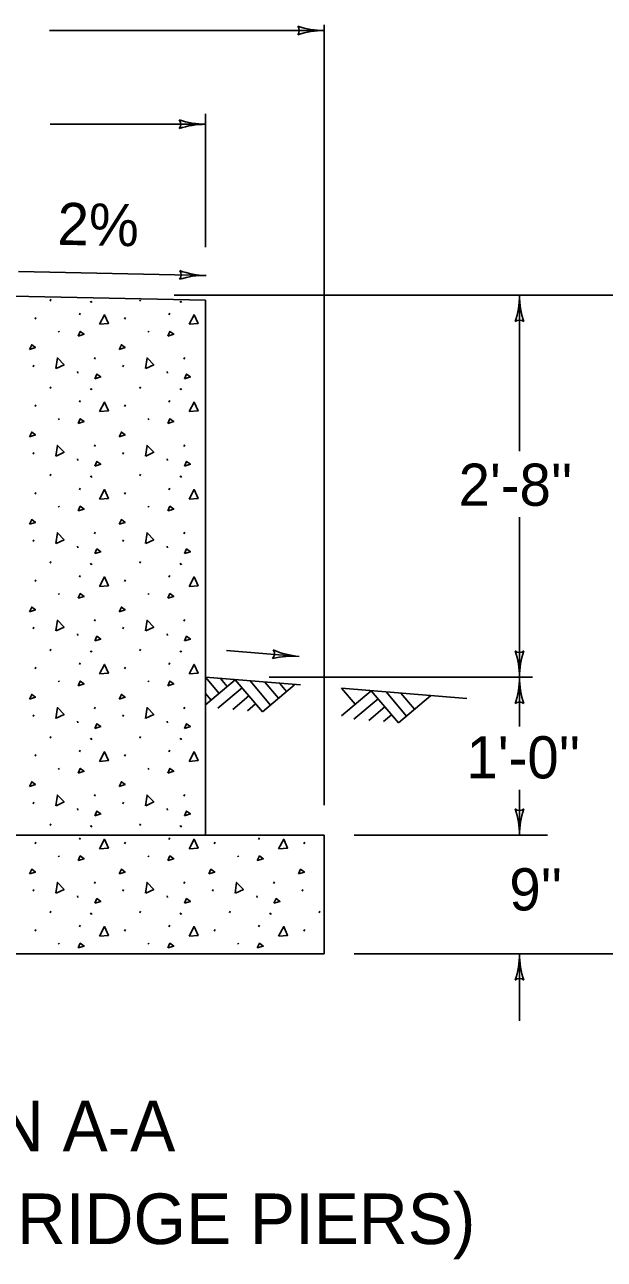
# Model space of a CAD drawing. Extents: x 1007 to 1035.5, y 1000.5 to 1021.5.
# Drawn here: x 1011.09 to 1013.84, y 1007.32 to 1013.18 of the extents above; entities that cross this region are included whole.
import ezdxf

# ---------------------------------------------------------------- set-up
doc = ezdxf.new("R2010")
doc.units = 0
doc.layers.add('Level 1', color=7, linetype='Continuous')

msp = doc.modelspace()

# ---------------------------------------------------------------- linework, layer by layer
at = {"layer": 'Level 1'}
for p, q in [((1012.5147, 1009.4726), (1012.5147, 1013.1755)), ((1012.5147, 1013.1478), (1011.2124, 1013.1478)), ((1011.9522, 1012.703), (1011.2151, 1012.703)), ((1011.9522, 1012.1199), (1011.9522, 1012.7518)), ((1011.0649, 1012.0038), (1011.9546, 1011.9853)), ((1010.8272, 1011.8914), (1011.9522, 1011.8681)), ((1014.3572, 1011.8914), (1011.8032, 1011.8914)), ((1013.4424, 1011.1514), (1013.4424, 1011.8914)), ((1011.215, 1011.8643), (1011.2186, 1011.8723)), ((1011.4059, 1011.8643), (1011.4095, 1011.8589)), ((1011.4095, 1011.8623), (1011.4131, 1011.8569)), ((1011.6404, 1011.8643), (1011.6429, 1011.87)), ((1011.8313, 1011.8643), (1011.8349, 1011.8589)), ((1011.8349, 1011.8623), (1011.8384, 1011.8569)), ((1011.9522, 1009.3289), (1011.9522, 1011.8681)), ((1011.1431, 1011.778), (1011.1467, 1011.786)), ((1011.3536, 1011.7984), (1011.3571, 1011.8064)), ((1011.5685, 1011.778), (1011.572, 1011.786)), ((1011.7789, 1011.7984), (1011.7825, 1011.8064)), ((1011.2541, 1011.7212), (1011.2577, 1011.7158)), ((1011.6795, 1011.7212), (1011.683, 1011.7158)), ((1011.4246, 1011.5888), (1011.4282, 1011.5968)), ((1011.85, 1011.5888), (1011.8535, 1011.5968)), ((1011.1342, 1011.5524), (1011.1378, 1011.5604)), ((1011.3453, 1011.5302), (1011.3463, 1011.5222)), ((1011.5596, 1011.5524), (1011.5632, 1011.5604)), ((1011.7708, 1011.5302), (1011.7716, 1011.5222)), ((1011.215, 1011.4494), (1011.2186, 1011.4574)), ((1011.4059, 1011.4494), (1011.4095, 1011.4441)), ((1011.4095, 1011.4474), (1011.4131, 1011.4421)), ((1011.6404, 1011.4494), (1011.6439, 1011.4574)), ((1011.8313, 1011.4494), (1011.8349, 1011.4441)), ((1011.8349, 1011.4474), (1011.8384, 1011.4421)), ((1011.1431, 1011.3632), (1011.1467, 1011.3712)), ((1011.3536, 1011.3836), (1011.3571, 1011.3916)), ((1011.5685, 1011.3632), (1011.572, 1011.3712)), ((1011.7789, 1011.3836), (1011.7825, 1011.3916)), ((1011.2541, 1011.3063), (1011.2577, 1011.301)), ((1011.6795, 1011.3063), (1011.683, 1011.301)), ((1011.4246, 1011.1741), (1011.4282, 1011.182)), ((1011.85, 1011.1741), (1011.8535, 1011.182)), ((1011.1342, 1011.1377), (1011.1378, 1011.1457)), ((1011.3453, 1011.1153), (1011.3463, 1011.1073)), ((1011.5596, 1011.1377), (1011.5632, 1011.1457)), ((1011.7708, 1011.1153), (1011.7716, 1011.1073)), ((1011.215, 1011.0347), (1011.2186, 1011.0426)), ((1011.4059, 1011.0347), (1011.4095, 1011.0293)), ((1011.4095, 1011.0326), (1011.4131, 1011.0273)), ((1011.6404, 1011.0347), (1011.6439, 1011.0426)), ((1011.8313, 1011.0347), (1011.8349, 1011.0293)), ((1011.8349, 1011.0326), (1011.8384, 1011.0273)), ((1011.1431, 1010.9484), (1011.1467, 1010.9563)), ((1011.3536, 1010.9688), (1011.3571, 1010.9768)), ((1011.5685, 1010.9484), (1011.572, 1010.9563)), ((1011.7789, 1010.9688), (1011.7825, 1010.9768)), ((1011.2541, 1010.8916), (1011.2577, 1010.8863)), ((1011.6795, 1010.8916), (1011.683, 1010.8863)), ((1013.4424, 1010.0789), (1013.4424, 1010.8384)), ((1011.4246, 1010.7593), (1011.4282, 1010.7673)), ((1011.85, 1010.7593), (1011.8535, 1010.7673)), ((1011.1342, 1010.7228), (1011.1378, 1010.7308)), ((1011.5596, 1010.7228), (1011.5632, 1010.7308)), ((1011.3453, 1010.7005), (1011.3463, 1010.6925)), ((1011.7708, 1010.7005), (1011.7716, 1010.6925)), ((1011.215, 1010.6198), (1011.2186, 1010.6278)), ((1011.4059, 1010.6198), (1011.4095, 1010.6145)), ((1011.4095, 1010.6178), (1011.4131, 1010.6125)), ((1011.6404, 1010.6198), (1011.6439, 1010.6278)), ((1011.8313, 1010.6198), (1011.8349, 1010.6145)), ((1011.8349, 1010.6178), (1011.8384, 1010.6125)), ((1011.1431, 1010.5336), (1011.1467, 1010.5416)), ((1011.3536, 1010.554), (1011.3571, 1010.562)), ((1011.5685, 1010.5336), (1011.572, 1010.5416)), ((1011.7789, 1010.554), (1011.7825, 1010.562)), ((1011.2541, 1010.4768), (1011.2577, 1010.4714)), ((1011.6795, 1010.4768), (1011.683, 1010.4714)), ((1011.4246, 1010.3444), (1011.4282, 1010.3524)), ((1011.85, 1010.3444), (1011.8535, 1010.3524)), ((1011.1342, 1010.308), (1011.1378, 1010.316)), ((1011.5596, 1010.308), (1011.5632, 1010.316)), ((1011.3453, 1010.2857), (1011.3463, 1010.2778)), ((1011.7708, 1010.2857), (1011.7716, 1010.2778)), ((1011.215, 1010.205), (1011.2186, 1010.213)), ((1011.4059, 1010.205), (1011.4095, 1010.1997)), ((1011.4095, 1010.203), (1011.4131, 1010.1977)), ((1011.6404, 1010.205), (1011.6439, 1010.213)), ((1011.8313, 1010.205), (1011.8349, 1010.1997)), ((1011.8349, 1010.203), (1011.8384, 1010.1977)), ((1012.0511, 1010.2058), (1012.3969, 1010.1779)), ((1011.1431, 1010.1188), (1011.1467, 1010.1268)), ((1011.3536, 1010.1392), (1011.3571, 1010.1472)), ((1011.5685, 1010.1188), (1011.572, 1010.1268)), ((1011.7789, 1010.1392), (1011.7825, 1010.1472)), ((1011.2541, 1010.0619), (1011.2577, 1010.0566)), ((1011.6795, 1010.0619), (1011.683, 1010.0566)), ((1011.9522, 1010.0789), (1012.0167, 1010.0026)), ((1011.9522, 1010.0789), (1012.4025, 1010.0426)), ((1011.9522, 1009.9479), (1012.0931, 1010.0672)), ((1012.0226, 1010.0731), (1012.0549, 1010.0349)), ((1012.0931, 1010.0672), (1012.2223, 1009.9145)), ((1012.1636, 1010.0613), (1012.2605, 1009.9468)), ((1013.5035, 1010.0789), (1012.2549, 1010.0789)), ((1013.4424, 1009.8453), (1013.4424, 1010.0789)), ((1011.9522, 1010.0014), (1011.9786, 1009.9703)), ((1012.0109, 1009.9321), (1012.1254, 1010.029)), ((1012.2223, 1009.9145), (1012.375, 1010.0437)), ((1012.234, 1010.0554), (1012.2987, 1009.9791)), ((1012.3045, 1010.0496), (1012.3368, 1010.0114)), ((1012.5978, 1010.0268), (1013.1923, 1009.9788)), ((1012.5978, 1010.0268), (1012.6623, 1009.9505)), ((1012.5978, 1009.8958), (1012.7387, 1010.0151)), ((1012.7387, 1010.0151), (1012.8678, 1009.8624)), ((1012.8092, 1010.0093), (1012.9061, 1009.8947)), ((1012.8796, 1010.0033), (1012.9443, 1009.927)), ((1012.0813, 1009.9263), (1012.1578, 1009.9909)), ((1012.1518, 1009.9204), (1012.19, 1009.9527)), ((1012.6565, 1009.88), (1012.771, 1009.9769)), ((1012.8678, 1009.8624), (1013.0206, 1009.9916)), ((1011.1342, 1009.8932), (1011.1378, 1009.9012)), ((1011.4246, 1009.9296), (1011.4282, 1009.9376)), ((1011.5596, 1009.8932), (1011.5632, 1009.9012)), ((1011.85, 1009.9296), (1011.8535, 1009.9376)), ((1012.7269, 1009.8742), (1012.8033, 1009.9388)), ((1012.7974, 1009.8683), (1012.8356, 1009.9006)), ((1011.3453, 1009.8709), (1011.3463, 1009.8629)), ((1011.7708, 1009.8709), (1011.7716, 1009.8629)), ((1011.215, 1009.7902), (1011.2186, 1009.7982)), ((1011.4059, 1009.7902), (1011.4095, 1009.7848)), ((1011.4095, 1009.7882), (1011.4131, 1009.7828)), ((1011.6404, 1009.7902), (1011.6439, 1009.7982)), ((1011.8313, 1009.7902), (1011.8349, 1009.7848)), ((1011.8349, 1009.7882), (1011.8384, 1009.7828)), ((1011.1431, 1009.7039), (1011.1467, 1009.7119)), ((1011.3536, 1009.7243), (1011.3571, 1009.7323)), ((1011.5685, 1009.7039), (1011.572, 1009.7119)), ((1011.7789, 1009.7243), (1011.7825, 1009.7323)), ((1011.2541, 1009.6471), (1011.2577, 1009.6418)), ((1011.6795, 1009.6471), (1011.683, 1009.6418)), ((1013.4424, 1009.3289), (1013.4424, 1009.5448)), ((1011.1342, 1009.4784), (1011.1378, 1009.4863)), ((1011.4246, 1009.5148), (1011.4282, 1009.5228)), ((1011.5596, 1009.4784), (1011.5632, 1009.4863)), ((1011.85, 1009.5148), (1011.8535, 1009.5228)), ((1011.3453, 1009.4561), (1011.3463, 1009.4481)), ((1011.7708, 1009.4561), (1011.7716, 1009.4481)), ((1011.215, 1009.3753), (1011.2186, 1009.3833)), ((1011.4059, 1009.3753), (1011.4095, 1009.37)), ((1011.4095, 1009.3733), (1011.4131, 1009.368)), ((1011.6404, 1009.3753), (1011.6439, 1009.3833)), ((1011.8313, 1009.3753), (1011.8349, 1009.37)), ((1011.8349, 1009.3733), (1011.8384, 1009.368)), ((1010.9522, 1009.3289), (1012.5147, 1009.3289)), ((1011.3536, 1009.3096), (1011.3571, 1009.3175)), ((1011.7789, 1009.3096), (1011.7825, 1009.3175)), ((1012.2043, 1009.3096), (1012.2078, 1009.3175)), ((1012.5147, 1008.7664), (1012.5147, 1009.3289)), ((1013.5748, 1009.3289), (1012.6584, 1009.3289)), ((1011.1431, 1009.2891), (1011.1467, 1009.2971)), ((1011.5685, 1009.2891), (1011.572, 1009.2971)), ((1011.9938, 1009.2891), (1011.9974, 1009.2971)), ((1012.4193, 1009.2891), (1012.4228, 1009.2971)), ((1011.2541, 1009.2323), (1011.2577, 1009.2269)), ((1011.6795, 1009.2323), (1011.683, 1009.2269)), ((1012.1048, 1009.2323), (1012.1084, 1009.2269)), ((1011.1342, 1009.0636), (1011.1378, 1009.0716)), ((1011.4246, 1009.1), (1011.4282, 1009.108)), ((1011.5596, 1009.0636), (1011.5632, 1009.0716)), ((1011.85, 1009.1), (1011.8535, 1009.108)), ((1011.9849, 1009.0636), (1011.9885, 1009.0716)), ((1012.2753, 1009.1), (1012.2789, 1009.108)), ((1012.4103, 1009.0636), (1012.4139, 1009.0716)), ((1011.3453, 1009.0413), (1011.3463, 1009.0333)), ((1011.7708, 1009.0413), (1011.7716, 1009.0333)), ((1012.1961, 1009.0413), (1012.197, 1009.0333)), ((1011.215, 1008.9606), (1011.2186, 1008.9686)), ((1011.4059, 1008.9606), (1011.4095, 1008.9553)), ((1011.4095, 1008.9585), (1011.4131, 1008.9532)), ((1011.6404, 1008.9606), (1011.6439, 1008.9686)), ((1011.8313, 1008.9606), (1011.8349, 1008.9553)), ((1011.8349, 1008.9585), (1011.8384, 1008.9532)), ((1012.0658, 1008.9606), (1012.0693, 1008.9686)), ((1012.2567, 1008.9606), (1012.2603, 1008.9553)), ((1012.2603, 1008.9585), (1012.2638, 1008.9532)), ((1012.4912, 1008.9606), (1012.4947, 1008.9686)), ((1011.3536, 1008.8948), (1011.3571, 1008.9028)), ((1011.7789, 1008.8948), (1011.7825, 1008.9028)), ((1012.2043, 1008.8948), (1012.2078, 1008.9028)), ((1011.1431, 1008.8743), (1011.1467, 1008.8823)), ((1011.5685, 1008.8743), (1011.572, 1008.8823)), ((1011.9938, 1008.8743), (1011.9974, 1008.8823)), ((1012.4193, 1008.8743), (1012.4228, 1008.8823)), ((1011.2541, 1008.8175), (1011.2577, 1008.8122)), ((1011.6795, 1008.8175), (1011.683, 1008.8122)), ((1012.1048, 1008.8175), (1012.1084, 1008.8122)), ((1009.1397, 1008.7664), (1012.5147, 1008.7664)), ((1014.3381, 1008.7664), (1012.6584, 1008.7664)), ((1013.4424, 1008.4483), (1013.4424, 1008.7664))]:
    msp.add_line(p, q, dxfattribs=at)
for points in [[(1011.4486, 1011.754), (1011.4726, 1011.7993), (1011.4912, 1011.7576), (1011.4495, 1011.754)], [(1011.8739, 1011.754), (1011.8979, 1011.7993), (1011.9166, 1011.7576), (1011.8748, 1011.754)], [(1011.3473, 1011.6981), (1011.358, 1011.7203), (1011.3758, 1011.707), (1011.3473, 1011.6981)], [(1011.7727, 1011.6981), (1011.7833, 1011.7203), (1011.8011, 1011.707), (1011.7727, 1011.6981)], [(1011.1166, 1011.6346), (1011.1273, 1011.6568), (1011.145, 1011.6435), (1011.1166, 1011.6346)], [(1011.542, 1011.6346), (1011.5527, 1011.6568), (1011.5704, 1011.6435), (1011.542, 1011.6346)], [(1011.2423, 1011.5433), (1011.2493, 1011.594), (1011.2811, 1011.5612), (1011.2431, 1011.5436)], [(1011.6676, 1011.5433), (1011.6747, 1011.594), (1011.7064, 1011.5612), (1011.6684, 1011.5436)], [(1011.4264, 1011.4956), (1011.437, 1011.5178), (1011.4548, 1011.5045), (1011.4264, 1011.4956)], [(1011.8518, 1011.4956), (1011.8624, 1011.5178), (1011.8802, 1011.5045), (1011.8518, 1011.4956)], [(1011.4486, 1011.3393), (1011.4726, 1011.3845), (1011.4912, 1011.3428), (1011.4495, 1011.3393)], [(1011.8739, 1011.3393), (1011.8979, 1011.3845), (1011.9166, 1011.3428), (1011.8748, 1011.3393)], [(1011.3473, 1011.2833), (1011.358, 1011.3055), (1011.3758, 1011.2922), (1011.3473, 1011.2833)], [(1011.7727, 1011.2833), (1011.7833, 1011.3055), (1011.8011, 1011.2922), (1011.7727, 1011.2833)], [(1011.1166, 1011.2198), (1011.1273, 1011.242), (1011.145, 1011.2287), (1011.1166, 1011.2198)], [(1011.542, 1011.2198), (1011.5527, 1011.242), (1011.5704, 1011.2287), (1011.542, 1011.2198)], [(1011.2423, 1011.1284), (1011.2493, 1011.1792), (1011.2811, 1011.1463), (1011.2431, 1011.1288)], [(1011.6676, 1011.1284), (1011.6747, 1011.1792), (1011.7064, 1011.1463), (1011.6684, 1011.1288)], [(1011.4264, 1011.0808), (1011.437, 1011.103), (1011.4548, 1011.0897), (1011.4264, 1011.0808)], [(1011.8518, 1011.0808), (1011.8624, 1011.103), (1011.8802, 1011.0897), (1011.8518, 1011.0808)], [(1011.4486, 1010.9244), (1011.4726, 1010.9697), (1011.4912, 1010.9279), (1011.4495, 1010.9244)], [(1011.8739, 1010.9244), (1011.8979, 1010.9697), (1011.9166, 1010.9279), (1011.8748, 1010.9244)], [(1011.3473, 1010.8684), (1011.358, 1010.8907), (1011.3758, 1010.8773), (1011.3473, 1010.8684)], [(1011.7727, 1010.8684), (1011.7833, 1010.8907), (1011.8011, 1010.8773), (1011.7727, 1010.8684)], [(1011.1166, 1010.805), (1011.1273, 1010.8272), (1011.145, 1010.8138), (1011.1166, 1010.805)], [(1011.542, 1010.805), (1011.5527, 1010.8272), (1011.5704, 1010.8138), (1011.542, 1010.805)], [(1011.2423, 1010.7137), (1011.2493, 1010.7644), (1011.2811, 1010.7316), (1011.2431, 1010.7139)], [(1011.6676, 1010.7137), (1011.6747, 1010.7644), (1011.7064, 1010.7316), (1011.6684, 1010.7139)], [(1011.4264, 1010.666), (1011.437, 1010.6882), (1011.4548, 1010.6748), (1011.4264, 1010.666)], [(1011.8518, 1010.666), (1011.8624, 1010.6882), (1011.8802, 1010.6748), (1011.8518, 1010.666)], [(1011.4486, 1010.5096), (1011.4726, 1010.5549), (1011.4912, 1010.5132), (1011.4495, 1010.5096)], [(1011.8739, 1010.5096), (1011.8979, 1010.5549), (1011.9166, 1010.5132), (1011.8748, 1010.5096)], [(1011.3473, 1010.4537), (1011.358, 1010.4758), (1011.3758, 1010.4625), (1011.3473, 1010.4537)], [(1011.7727, 1010.4537), (1011.7833, 1010.4758), (1011.8011, 1010.4625), (1011.7727, 1010.4537)], [(1011.1166, 1010.3902), (1011.1273, 1010.4123), (1011.145, 1010.3991), (1011.1166, 1010.3902)], [(1011.542, 1010.3902), (1011.5527, 1010.4123), (1011.5704, 1010.3991), (1011.542, 1010.3902)], [(1011.2423, 1010.2988), (1011.2493, 1010.3496), (1011.2811, 1010.3168), (1011.2431, 1010.2991)], [(1011.6676, 1010.2988), (1011.6747, 1010.3496), (1011.7064, 1010.3168), (1011.6684, 1010.2991)], [(1011.4264, 1010.2512), (1011.437, 1010.2734), (1011.4548, 1010.2601), (1011.4264, 1010.2512)], [(1011.8518, 1010.2512), (1011.8624, 1010.2734), (1011.8802, 1010.2601), (1011.8518, 1010.2512)], [(1011.4486, 1010.0948), (1011.4726, 1010.1401), (1011.4912, 1010.0983), (1011.4495, 1010.0948)], [(1011.8739, 1010.0948), (1011.8979, 1010.1401), (1011.9166, 1010.0983), (1011.8748, 1010.0948)], [(1011.3473, 1010.0388), (1011.358, 1010.061), (1011.3758, 1010.0477), (1011.3473, 1010.0388)], [(1011.7727, 1010.0388), (1011.7833, 1010.061), (1011.8011, 1010.0477), (1011.7727, 1010.0388)], [(1011.1166, 1009.9753), (1011.1273, 1009.9976), (1011.145, 1009.9843), (1011.1166, 1009.9753)], [(1011.542, 1009.9753), (1011.5527, 1009.9976), (1011.5704, 1009.9843), (1011.542, 1009.9753)], [(1011.2423, 1009.884), (1011.2493, 1009.9348), (1011.2811, 1009.9019), (1011.2431, 1009.8843)], [(1011.6676, 1009.884), (1011.6747, 1009.9348), (1011.7064, 1009.9019), (1011.6684, 1009.8843)], [(1011.4264, 1009.8363), (1011.437, 1009.8586), (1011.4548, 1009.8453), (1011.4264, 1009.8363)], [(1011.8518, 1009.8363), (1011.8624, 1009.8586), (1011.8802, 1009.8453), (1011.8518, 1009.8363)], [(1011.4486, 1009.68), (1011.4726, 1009.7253), (1011.4912, 1009.6835), (1011.4495, 1009.68)], [(1011.8739, 1009.68), (1011.8979, 1009.7253), (1011.9166, 1009.6835), (1011.8748, 1009.68)], [(1011.3473, 1009.624), (1011.358, 1009.6463), (1011.3758, 1009.6329), (1011.3473, 1009.624)], [(1011.7727, 1009.624), (1011.7833, 1009.6463), (1011.8011, 1009.6329), (1011.7727, 1009.624)], [(1011.1166, 1009.5605), (1011.1273, 1009.5828), (1011.145, 1009.5694), (1011.1166, 1009.5605)], [(1011.542, 1009.5605), (1011.5527, 1009.5828), (1011.5704, 1009.5694), (1011.542, 1009.5605)], [(1011.2423, 1009.4692), (1011.2493, 1009.5199), (1011.2811, 1009.4871), (1011.2431, 1009.4695)], [(1011.6676, 1009.4692), (1011.6747, 1009.5199), (1011.7064, 1009.4871), (1011.6684, 1009.4695)], [(1011.4264, 1009.4216), (1011.437, 1009.4438), (1011.4548, 1009.4304), (1011.4264, 1009.4216)], [(1011.8518, 1009.4216), (1011.8624, 1009.4438), (1011.8802, 1009.4304), (1011.8518, 1009.4216)], [(1011.4486, 1009.2652), (1011.4726, 1009.3104), (1011.4912, 1009.2687), (1011.4495, 1009.2652)], [(1011.8739, 1009.2652), (1011.8979, 1009.3104), (1011.9166, 1009.2687), (1011.8748, 1009.2652)], [(1012.2993, 1009.2652), (1012.3233, 1009.3104), (1012.3419, 1009.2687), (1012.3003, 1009.2652)], [(1011.3473, 1009.2092), (1011.358, 1009.2314), (1011.3758, 1009.2181), (1011.3473, 1009.2092)], [(1011.7727, 1009.2092), (1011.7833, 1009.2314), (1011.8011, 1009.2181), (1011.7727, 1009.2092)], [(1012.1981, 1009.2092), (1012.2088, 1009.2314), (1012.2265, 1009.2181), (1012.1981, 1009.2092)], [(1011.1166, 1009.1458), (1011.1273, 1009.1679), (1011.145, 1009.1546), (1011.1166, 1009.1458)], [(1011.542, 1009.1458), (1011.5527, 1009.1679), (1011.5704, 1009.1546), (1011.542, 1009.1458)], [(1011.9673, 1009.1458), (1011.978, 1009.1679), (1011.9958, 1009.1546), (1011.9673, 1009.1458)], [(1012.3928, 1009.1458), (1012.4034, 1009.1679), (1012.4212, 1009.1546), (1012.3928, 1009.1458)], [(1011.2423, 1009.0544), (1011.2493, 1009.1052), (1011.2811, 1009.0723), (1011.2431, 1009.0547)], [(1011.6676, 1009.0544), (1011.6747, 1009.1052), (1011.7064, 1009.0723), (1011.6684, 1009.0547)], [(1012.093, 1009.0544), (1012.1, 1009.1052), (1012.1318, 1009.0723), (1012.0938, 1009.0547)], [(1011.4264, 1009.0068), (1011.437, 1009.0289), (1011.4548, 1009.0156), (1011.4264, 1009.0068)], [(1011.8518, 1009.0068), (1011.8624, 1009.0289), (1011.8802, 1009.0156), (1011.8518, 1009.0068)], [(1012.2772, 1009.0068), (1012.2878, 1009.0289), (1012.3056, 1009.0156), (1012.2772, 1009.0068)], [(1011.4486, 1008.8503), (1011.4726, 1008.8956), (1011.4912, 1008.8539), (1011.4495, 1008.8503)], [(1011.8739, 1008.8503), (1011.8979, 1008.8956), (1011.9166, 1008.8539), (1011.8748, 1008.8503)], [(1012.2993, 1008.8503), (1012.3233, 1008.8956), (1012.3419, 1008.8539), (1012.3003, 1008.8503)], [(1011.3473, 1008.7944), (1011.358, 1008.8166), (1011.3758, 1008.8033), (1011.3473, 1008.7944)], [(1011.7727, 1008.7944), (1011.7833, 1008.8166), (1011.8011, 1008.8033), (1011.7727, 1008.7944)], [(1012.1981, 1008.7944), (1012.2088, 1008.8166), (1012.2265, 1008.8033), (1012.1981, 1008.7944)]]:
    msp.add_lwpolyline(points, dxfattribs=at)
for centre, radius, start, end in [((1012.3661, 1013.1478), 0.0312, 318.7746, 40.89129), ((1012.5147, 1013.5384), 0.3906, 251.34716, 269.99389), ((1012.5147, 1012.7571), 0.3906, 90, 108.66878), ((1012.5147, 1012.7571), 0.3906, 89.98778, 90), ((1011.8036, 1012.703), 0.0312, 318.7746, 40.89129), ((1011.9522, 1012.3124), 0.3906, 90, 108.66878), ((1011.9522, 1013.0936), 0.3906, 251.34716, 269.99389), ((1011.9522, 1012.3124), 0.3906, 89.98778, 90), ((1011.8061, 1011.9885), 0.0312, 317.58641, 39.70311), ((1011.8061, 1011.9885), 0.0312, 317.58641, 39.70311), ((1011.9627, 1012.3759), 0.3906, 250.15897, 268.8057), ((1011.9627, 1012.3759), 0.3906, 250.15897, 268.8057), ((1011.9465, 1011.5948), 0.3906, 88.81181, 107.4806), ((1011.9465, 1011.5948), 0.3906, 88.81181, 107.4806), ((1011.9465, 1011.5948), 0.3906, 88.79959, 88.81181), ((1011.9465, 1011.5948), 0.3906, 88.79959, 88.81181), ((1013.0518, 1011.8914), 0.3906, 341.34716, 359.99389), ((1013.833, 1011.8914), 0.3906, 179.98778, 180), ((1013.833, 1011.8914), 0.3906, 180, 198.66878), ((1013.4424, 1011.7429), 0.0312, 48.7746, 130.89129), ((1012.2487, 1010.1899), 0.0313, 314.15952, 36.27622), ((1012.3655, 1009.7882), 0.3909, 85.38493, 104.05371), ((1012.4284, 1010.5676), 0.3909, 246.73208, 265.37881), ((1012.3655, 1009.7882), 0.3909, 85.3727, 85.38493), ((1013.4425, 1010.2275), 0.0312, 228.7746, 310.89129), ((1013.0518, 1010.0789), 0.3906, 0, 18.66878), ((1013.833, 1010.0789), 0.3906, 161.34716, 179.99389), ((1013.0518, 1010.0789), 0.3906, 341.34716, 359.99389), ((1013.833, 1010.0789), 0.3906, 179.98778, 180), ((1013.0518, 1010.0789), 0.3906, 359.98778, 0), ((1013.833, 1010.0789), 0.3906, 180, 198.66878), ((1013.4424, 1009.9304), 0.0312, 48.7746, 130.89129), ((1013.4425, 1009.4775), 0.0312, 228.7746, 310.89129), ((1013.0518, 1009.3289), 0.3906, 0, 18.66878), ((1013.833, 1009.3289), 0.3906, 161.34716, 179.99389), ((1013.0518, 1009.3289), 0.3906, 359.98778, 0), ((1013.0515, 1008.7664), 0.3909, 341.34716, 359.99389), ((1013.8334, 1008.7664), 0.3909, 179.98778, 180), ((1013.8334, 1008.7664), 0.3909, 180, 198.66878), ((1013.4424, 1008.6178), 0.0313, 48.7746, 130.89129)]:
    msp.add_arc(centre, radius, start, end, dxfattribs=at)

# ---------------------------------------------------------------- texts
msp.add_text('2%', height=0.2, rotation=358.81181, dxfattribs=at).set_placement((1011.2478, 1012.1313))
for s, height, p in [("2'-8''", 0.2, (1013.1536, 1010.8927)), ("1'-0''", 0.2, (1013.1908, 1009.5991)), ("9''", 0.2, (1013.3941, 1008.9727)), ('SECTION A-A', 0.24, (1009.7583, 1007.8293)), ('(WALL BETWEEN BRIDGE PIERS)', 0.24, (1008.0972, 1007.3893))]:
    msp.add_text(s, height=height, dxfattribs=at).set_placement(p)

doc.saveas('drawing.dxf')
